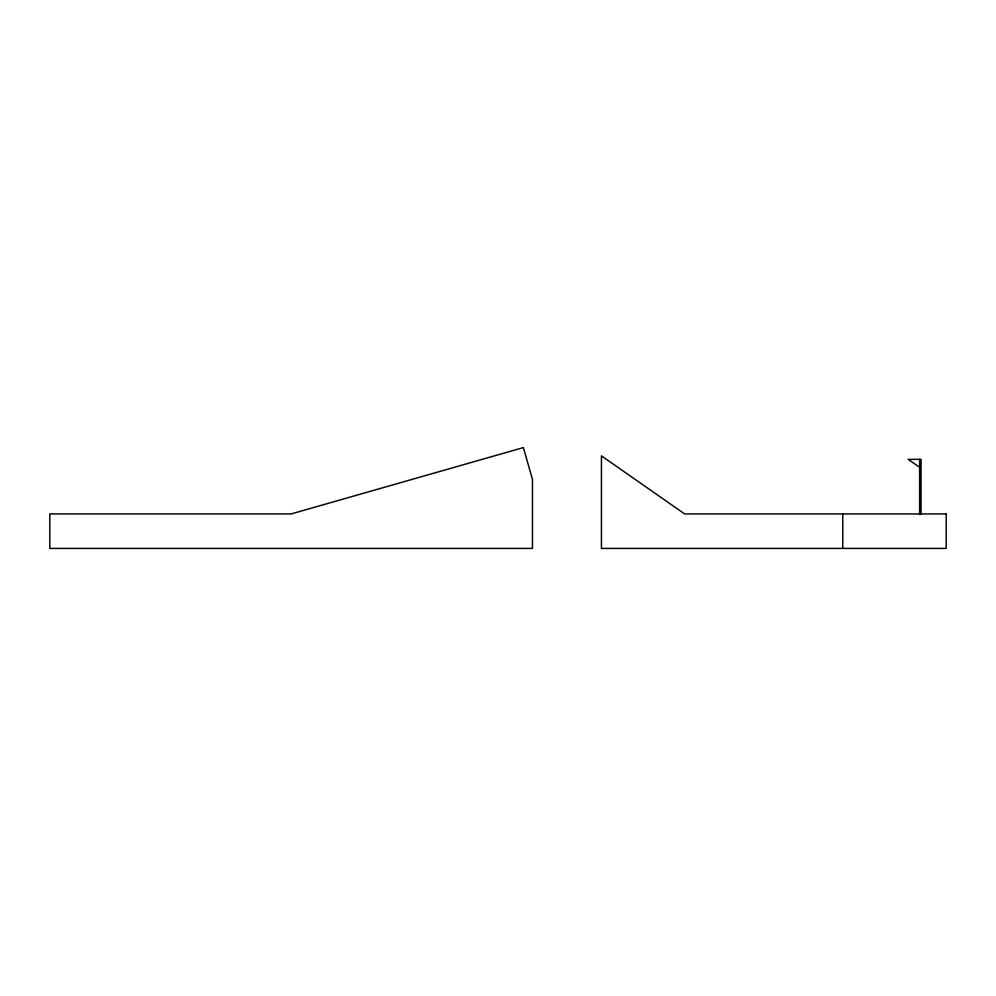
<?xml version="1.0" encoding="UTF-8"?>
<svg xmlns="http://www.w3.org/2000/svg" width="996" height="996" viewBox="0 0 996 996"><rect width="100%" height="100%" fill="white"/><g stroke="black" fill="none" stroke-linecap="round" stroke-linejoin="round"><path stroke-width="1.49" d="M919.619 514.559L919.619 459.355M919.619 467.236L908.128 459.355L921.063 459.355L921.063 514.509M842.765 513.936L842.765 548.41M523.373 447.59L291.143 513.936L49.8 513.936L49.8 548.41L532.474 548.41L532.474 479.462L523.373 447.59M946.2 513.936L684.663 513.936L601.435 455.869L601.435 548.41L946.2 548.41L946.2 513.936"/></g></svg>
